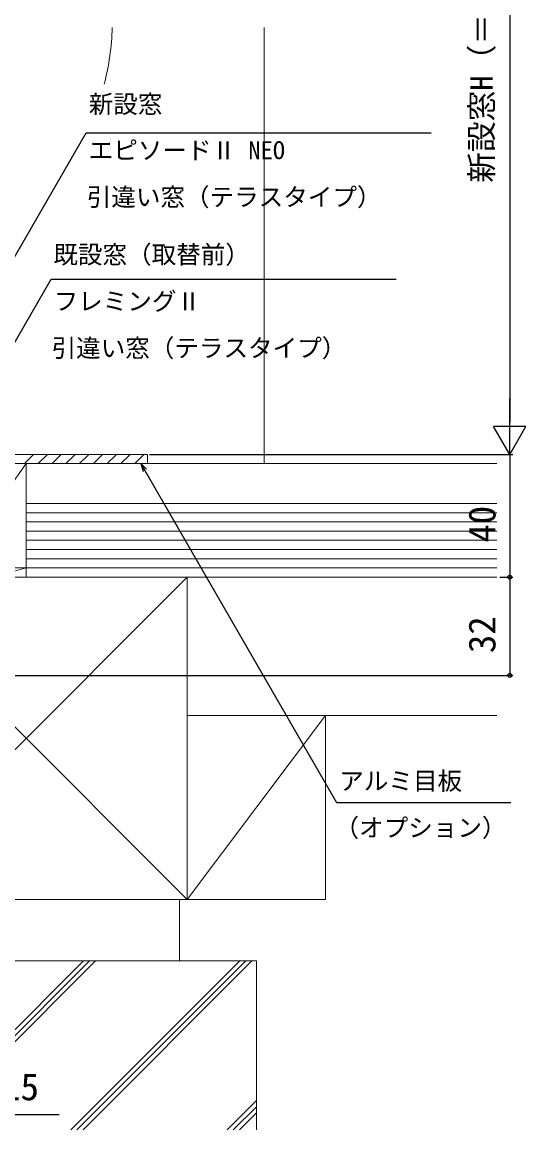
# Model space of a CAD drawing. Units: millimetres, scale not verified. Extents: x -525 to 525, y -783 to 779.
# Drawn here: x -252.8 to -88.8, y -73.6 to 287.2 of the extents above; entities that cross this region are included whole.
import ezdxf
from ezdxf.enums import TextEntityAlignment as Align

# ---------------------------------------------------------------- set-up
doc = ezdxf.new("R2010")
doc.units = ezdxf.units.MM
doc.header["$LTSCALE"] = 4
doc.layers.add('0-4_YKK_12', color=2, linetype='Continuous', lineweight=18)
doc.layers.add('0-9_YSS_K', color=3, linetype='Continuous', lineweight=18)
doc.layers.add('0-7_YKK_D', color=6, linetype='Continuous')
doc.styles.add('ＭＳ ゴシック', font='')
doc.styles.get('ＭＳ ゴシック').set_extended_font_data('MS Gothic')

msp = doc.modelspace()

# ---------------------------------------------------------------- linework, layer by layer
at = {"layer": '0-4_YKK_12'}
msp.add_arc((-303.437, 287.39), 79.993, 345.22275, 358.60686, dxfattribs=at)
at = {"layer": '0-7_YKK_D'}
for p, q in [((-94, 445.928), (-94, 156.928)), ((-94, 146.428), (-94, 164.614)), ((-94, 146.428), (-99.25, 155.521)), ((-88.75, 155.521), (-99.25, 155.521)), ((-94, 146.428), (-88.75, 155.521)), ((-211.3, 146.428), (-93, 146.428)), ((-211.3, 146.428), (-93, 146.428)), ((-94, 146.428), (-94, 106.428)), ((-97.192, 106.428), (-93, 106.428)), ((-97.192, 106.428), (-93, 106.428)), ((-94, 106.428), (-94, 74.428)), ((-303.3, 74.428), (-93, 74.428))]:
    msp.add_line(p, q, dxfattribs=at)
for points in [[(-300.4, 132.594), (-299.125, 134.803), (-231.94, 251.17), (-119.551, 251.17)], [(-277, 145.255), (-275.725, 147.463), (-243.374, 203.496), (-130.986, 203.496)], [(-212.245, 141.561), (-214.112, 143.428), (-213.429, 140.878)], [(-214.112, 143.428), (-212.837, 141.219), (-150.391, 33.059), (-93.653, 33.059)], [(-277, -68.572), (-262, -68.572), (-240.723, -68.572)]]:
    msp.add_lwpolyline(points, dxfattribs=at)
for centre in [(-94, 106.428), (-94, 106.428), (-94, 74.428)]:
    msp.add_circle(centre, 0.637, dxfattribs=at)
at = {"layer": '0-9_YSS_K'}
for p, q in [((-174, 285.445), (-174, 143.428)), ((-252.049, 143.428), (-249.049, 146.428)), ((-247.559, 143.428), (-244.559, 146.428)), ((-243.069, 143.428), (-240.069, 146.428)), ((-238.579, 143.428), (-235.579, 146.428)), ((-234.089, 143.428), (-231.089, 146.428)), ((-229.599, 143.428), (-226.599, 146.428)), ((-225.109, 143.428), (-222.109, 146.428)), ((-220.618, 143.428), (-217.618, 146.428)), ((-216.128, 143.428), (-213.128, 146.428)), ((-251.5, 143.428), (-98.192, 143.428)), ((-251.5, 130.428), (-98.192, 130.428)), ((-251.5, 130.428), (-251.5, 106.428)), ((-251.5, 130.428), (-98.192, 130.428)), ((-251.5, 127.428), (-98.192, 127.428)), ((-251.5, 124.428), (-98.192, 124.428)), ((-251.5, 121.428), (-98.192, 121.428)), ((-251.5, 118.428), (-98.192, 118.428)), ((-251.5, 115.428), (-98.192, 115.428)), ((-251.5, 112.428), (-98.192, 112.428)), ((-251.5, 109.428), (-262, 106.428)), ((-251.5, 109.428), (-98.192, 109.428)), ((-199, 106.428), (-304, 1.428)), ((-304, 106.428), (-199, 1.428)), ((-251.5, 106.428), (-98.192, 106.428)), ((-251.5, 106.428), (-199, 106.428)), ((-199, 61.428), (-98.192, 61.428)), ((-154, 61.428), (-199, 1.428)), ((-326.5, -18.572), (-176.5, -18.572)), ((-287.853, -73.572), (-232.853, -18.572)), ((-285.853, -73.572), (-230.853, -18.572)), ((-283.853, -73.572), (-228.853, -18.572)), ((-236.942, -73.572), (-181.942, -18.572)), ((-234.942, -73.572), (-179.942, -18.572)), ((-232.942, -73.572), (-177.942, -18.572)), ((-176.5, -18.572), (-176.5, -73.572)), ((-186.03, -73.572), (-176.5, -64.042)), ((-184.03, -73.572), (-176.5, -66.042)), ((-182.03, -73.572), (-176.5, -68.042))]:
    msp.add_line(p, q, dxfattribs=at)
for points in [[(-212, 146.428), (-262, 146.428), (-262, 143.428), (-212, 143.428)], [(-275.5, 109.428), (-251.5, 109.428), (-251.5, 143.428), (-275.5, 143.428)], [(-262, 106.428), (-251.5, 106.428), (-251.5, 109.428), (-262, 109.428)], [(-304, 1.428), (-199, 1.428), (-199, 106.428), (-304, 106.428)], [(-199, 1.428), (-154, 1.428), (-154, 61.428), (-199, 61.428)], [(-301.5, -18.572), (-201.5, -18.572), (-201.5, 1.428), (-301.5, 1.428)]]:
    msp.add_lwpolyline(points, close=True, dxfattribs=at)
msp.add_lwpolyline([(-251.5, 130.428), (-251.5, 143.428), (-275.5, 109.428)], dxfattribs=at)

# ---------------------------------------------------------------- texts
at = {"layer": '0-7_YKK_D', "style": 'ＭＳ ゴシック'}
for s, height, p in [('新設窓H（＝既設窓H）', 7.331, (-97.307, 234.865)), ('40', 8.798, (-96, 117.7)), ('32', 8.798, (-96, 81.7))]:
    msp.add_text(s, height=height, rotation=90, dxfattribs=at).set_placement(p, align=Align.BOTTOM_LEFT)
for s, height, p in [('新設窓', 5.865, (-231.116, 255.807)), ('エピソードⅡ NEO', 5.865, (-231.116, 240.792)), ('引違い窓（テラスタイプ）', 5.865, (-231.752, 225.549)), ('既設窓（取替前）', 5.865, (-242.632, 206.804)), ('フレミングⅡ', 5.865, (-242.541, 191.607)), ('引違い窓（テラスタイプ）', 5.865, (-243.223, 176.365)), ('アルミ目板', 5.865, (-149.516, 35.375)), ('（オプション）', 5.865, (-151.061, 20.132)), ('15', 8.798, (-259.291, -66.572))]:
    msp.add_text(s, height=height, dxfattribs=at).set_placement(p, align=Align.BOTTOM_LEFT)

doc.saveas('drawing.dxf')
